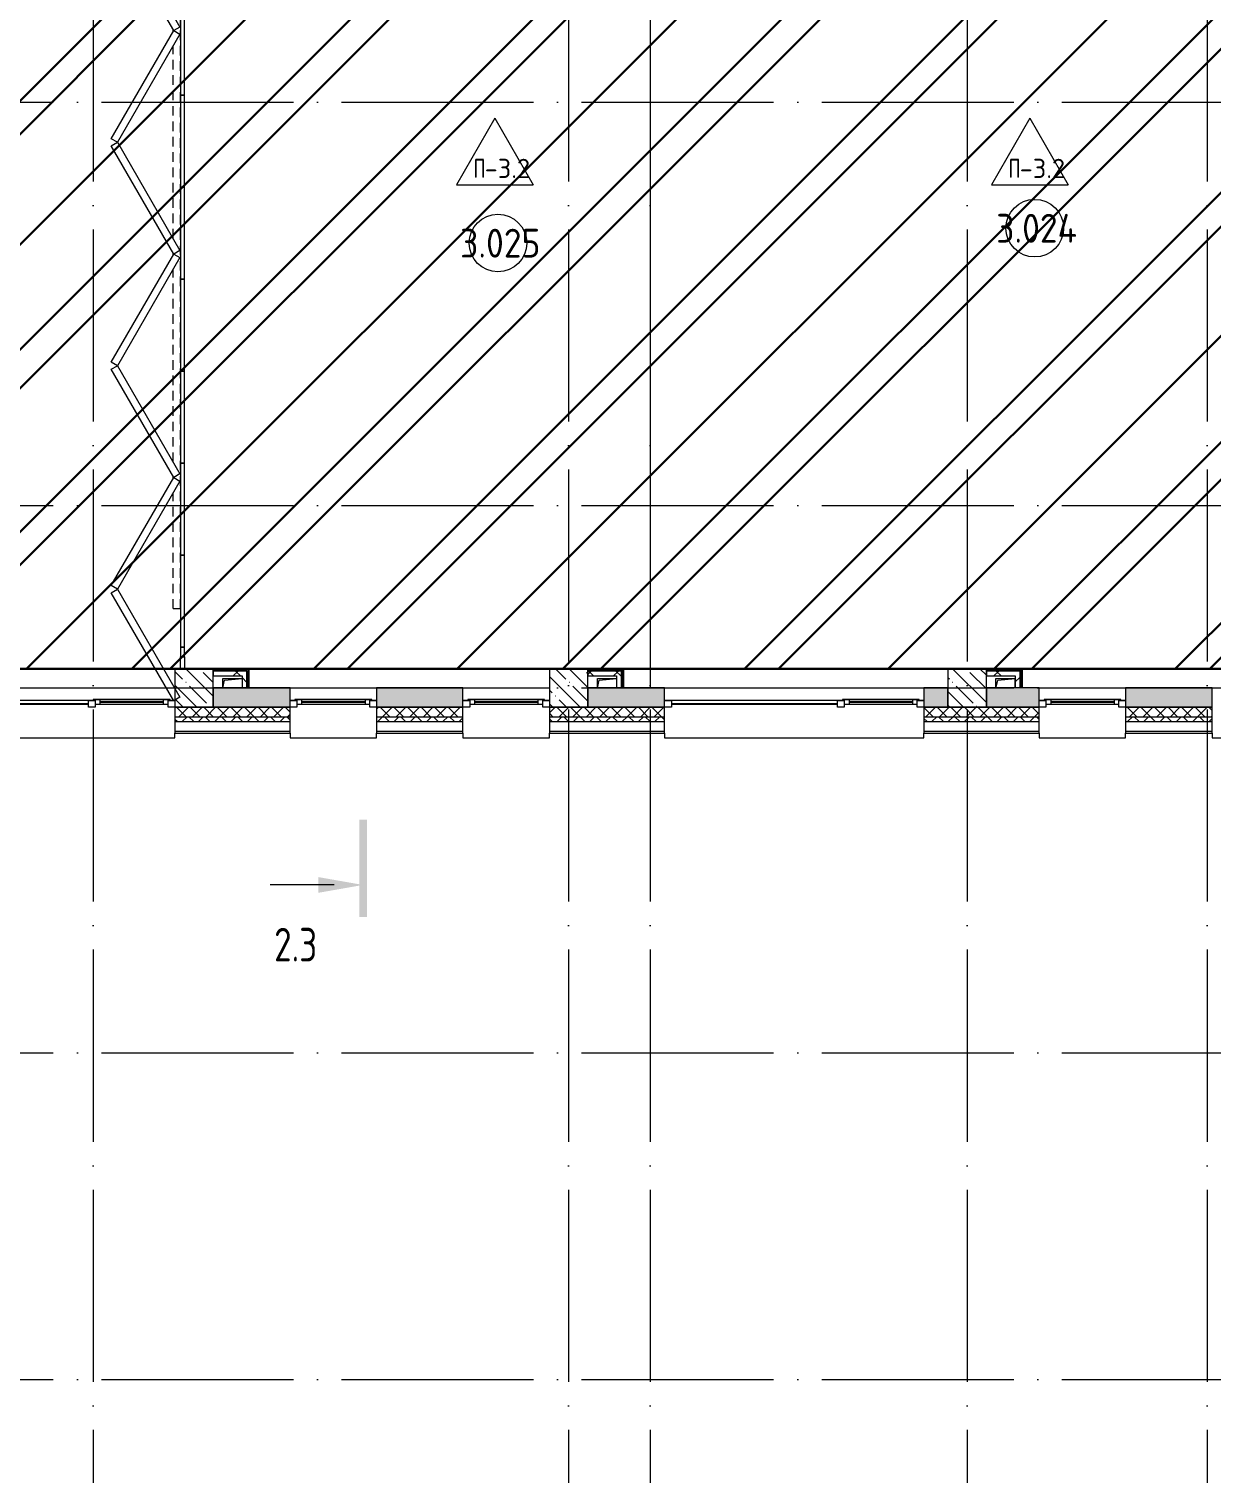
# Model space of a CAD drawing. Header units: millimetres. Extents: x -68946 to 690821, y -552984 to 293768.
# Drawn here: x 114983 to 127303, y -240317 to -225267 of the extents above; entities that cross this region are included whole.
import ezdxf

# ---------------------------------------------------------------- set-up
doc = ezdxf.new("R2010")
doc.units = ezdxf.units.MM
for name, pattern in [('200_ШТРИХ__ш1_п0_6_', [160, 100, -60]), ('ADSK_Линия сетки', [2500, 2000, -250, 0, -250]), ('ADSK_Скрыто', [600, 300, -300])]:
    doc.linetypes.add(name, pattern=pattern)
for name, color, linetype, lineweight in [('1.2) Стяжка 6 вып.', 30, 'Continuous', 30), ('1.3) Звуко-изол           6 вып.', 90, 'Continuous', 30), ('1.4) Стяжка 6 вып.', 30, 'Continuous', 30), ('A-AREA-____-IDEN', 250, 'Continuous', 9), ('A-DETL-GENF-OTLN', 250, 'Continuous', 5), ('A-DOOR-____-OTLN', 250, 'Continuous', 5), ('A-DOOR-FRAM-MCUT', 250, 'Continuous', 5), ('A-FLOR-____-IDEN', 250, 'Continuous', 9), ('A-FLOR-____-OTLN', 250, 'Continuous', 9), ('A-GENM-____-MCUT', 250, 'Continuous', 25), ('A-GENM-____-OTLN', 250, 'Continuous', 9), ('A-GLAZ-____-MCUT', 250, 'Continuous', 9), ('A-GLAZ-____-OTLN', 250, 'Continuous', 5), ('A-WALL-____-MCUT', 250, 'Continuous', 13), ('A-WALL-____-PATT', 250, 'Continuous', 13), ('A-WALL-FNSH-MCUT', 250, 'Continuous', 13), ('G-____-____-SYMB', 250, 'ADSK_Скрыто', 9), ('I-WALL-____-OTLN', 250, 'Continuous', 9), ('S-COLS-____-MCUT', 250, 'Continuous', 25), ('S-COLS-____-OTLN', 250, 'Continuous', 9), ('S-GRID-____-OTLN', 250, 'Continuous', 9)]:
    doc.layers.add(name, color=color, linetype=linetype, lineweight=lineweight)
doc.styles.add('GOST Common_2', font='', dxfattribs={"width": 0.8, "height": 350})
doc.styles.add('ISOCPEUR_1', font='isocpeur.ttf', dxfattribs={"width": 0.9, "height": 250})
doc.styles.add('ISOCPEUR_2', font='isocpeur.ttf', dxfattribs={"height": 160})
doc.styles.get('GOST Common_2').set_extended_font_data('GOST Common')
pattern_1 = [(135, (28052.9, -258555.93), (-142.5612, -142.5612), []), (135, (28195.47, -258555.93), (-142.5612, -142.5612), [252.016, -50.403, 3.353, -47.05])]
pattern_2 = [(45, (28052.9, -258555.93), (-141.42136, 141.42136), []), (135, (28052.9, -258555.93), (-141.42136, -141.42136), [])]

# ---------------------------------------------------------------- blocks, each defined once
blk = doc.blocks.new('101_Трансформируемая перегородка - 101_Трансформируемая перегородка без двери-38025951-АР1_Маркировочный план 3 этажа секция 2_3')
at = {"layer": 'A-GENM-____-MCUT', "lineweight": 5}
for p, q in [((100, 0), (0, 0)), ((100, -40), (100, 0)), ((100, 0), (100, -40)), ((1058, 0), (100, 0)), ((2017, 0), (1058, 0)), ((1058, 0), (1058, -40)), ((1058, -40), (1058, 0)), ((2975, 0), (2017, 0)), ((2017, 0), (2017, -40)), ((2017, -40), (2017, 0)), ((3933, 0), (2975, 0)), ((2975, 0), (2975, -40)), ((2975, -40), (2975, 0)), ((4892, 0), (3933, 0)), ((3933, 0), (3933, -40)), ((3933, -40), (3933, 0)), ((5850, 0), (4892, 0)), ((4892, 0), (4892, -40)), ((4892, -40), (4892, 0)), ((6808, 0), (5850, 0)), ((5850, 0), (5850, -40)), ((5850, -40), (5850, 0)), ((7767, 0), (6808, 0)), ((6808, 0), (6808, -40)), ((6808, -40), (6808, 0)), ((8725, 0), (7767, 0)), ((7767, 0), (7767, -40)), ((7767, -40), (7767, 0)), ((8725, -40), (8725, 0)), ((8825, 0), (8725, 0)), ((8725, 0), (8725, -40)), ((8825, -40), (8825, 0)), ((0, -40), (100, -40)), ((100, -40), (1058, -40)), ((1058, -40), (2017, -40)), ((2017, -40), (2975, -40)), ((2975, -40), (3933, -40)), ((3933, -40), (4892, -40)), ((4892, -40), (5850, -40)), ((5850, -40), (6808, -40)), ((6808, -40), (7767, -40)), ((7767, -40), (8725, -40)), ((8725, -40), (8825, -40))]:
    blk.add_line(p, q, dxfattribs=at)
blk = doc.blocks.new('Окно_СКБ_1Ст1 - 120_Окно_СКБ_1Ст_900_ОК3л-29018692-АР1_Маркировочный план 3 этажа секция 2_3')
at = {"layer": 'A-GLAZ-____-MCUT'}
for p, q in [((-450, -195), (-450, -125)), ((-450, -125), (-380, -125)), ((-380, -125), (-380, -195)), ((380, -195), (380, -125)), ((380, -125), (450, -125)), ((450, -125), (450, -195)), ((-380, -195), (-450, -195)), ((-380, -195), (-400, -195)), ((-400, -195), (-400, -205)), ((-400, -205), (400, -205)), ((400, -205), (-400, -205)), ((380, -155), (-380, -155)), ((-380, -155), (-380, -195)), ((-330, -205), (-330, -155)), ((330, -205), (330, -155)), ((380, -195), (380, -155)), ((450, -195), (380, -195)), ((400, -195), (380, -195)), ((400, -205), (400, -195))]:
    blk.add_line(p, q, dxfattribs=at)
at = {"layer": 'A-GLAZ-____-MCUT', "lineweight": 5}
for p, q in [((-330, -175), (330, -175)), ((330, -185), (-330, -185))]:
    blk.add_line(p, q, dxfattribs=at)
at = {"layer": 'A-GLAZ-____-OTLN'}
for p, q in [((-450, -195), (-400, -195)), ((400, -195), (450, -195))]:
    blk.add_line(p, q, dxfattribs=at)
blk = doc.blocks.new('Окно_СКБ_1Ст1 - 120_Окно_СКБ_1Ст_900_ОК6Л-29019242-АР1_Маркировочный план 3 этажа секция 2_3')
at = {"layer": 'A-GLAZ-____-MCUT'}
for p, q in [((-450, -195), (-450, -125)), ((-450, -125), (-380, -125)), ((-380, -125), (-380, -195)), ((380, -195), (380, -125)), ((380, -125), (450, -125)), ((450, -125), (450, -195)), ((-380, -195), (-450, -195)), ((-380, -195), (-400, -195)), ((-400, -195), (-400, -205)), ((-400, -205), (400, -205)), ((400, -205), (-400, -205)), ((380, -155), (-380, -155)), ((-380, -155), (-380, -195)), ((-330, -205), (-330, -155)), ((330, -205), (330, -155)), ((380, -195), (380, -155)), ((450, -195), (380, -195)), ((400, -195), (380, -195)), ((400, -205), (400, -195))]:
    blk.add_line(p, q, dxfattribs=at)
at = {"layer": 'A-GLAZ-____-MCUT', "lineweight": 5}
for p, q in [((-330, -175), (330, -175)), ((330, -185), (-330, -185))]:
    blk.add_line(p, q, dxfattribs=at)
at = {"layer": 'A-GLAZ-____-OTLN'}
for p, q in [((-450, -195), (-400, -195)), ((400, -195), (450, -195))]:
    blk.add_line(p, q, dxfattribs=at)
blk = doc.blocks.new('Окно_СКБ_2Ст1 - Окно_СКБ_2Ст_2700_ОК9Л-29019189-АР1_Маркировочный план 3 этажа секция 2_3')
at = {"layer": 'A-GLAZ-____-MCUT'}
for p, q in [((-1350, -195), (-1350, -125)), ((-1350, -125), (-1280, -125)), ((-1280, -125), (-1280, -195)), ((-520, -195), (-520, -125)), ((-520, -125), (-450, -125)), ((-450, -125), (-450, -195)), ((1280, -195), (1280, -125)), ((1280, -125), (1350, -125)), ((1350, -125), (1350, -195)), ((-1280, -195), (-1350, -195)), ((-1280, -195), (-1300, -195)), ((-1300, -195), (-1300, -205)), ((-1300, -205), (-500, -205)), ((-500, -205), (-1300, -205)), ((-520, -155), (-1280, -155)), ((-1280, -155), (-1280, -195)), ((-1230, -205), (-1230, -155)), ((-570, -205), (-570, -155)), ((-520, -195), (-520, -155)), ((-450, -195), (-520, -195)), ((-500, -195), (-520, -195)), ((-500, -205), (-500, -195)), ((1350, -195), (1280, -195))]:
    blk.add_line(p, q, dxfattribs=at)
at = {"layer": 'A-GLAZ-____-MCUT', "lineweight": 5}
for p, q in [((-1230, -175), (-570, -175)), ((-570, -185), (-1230, -185)), ((1280, -155), (-450, -155)), ((1280, -165), (-450, -165))]:
    blk.add_line(p, q, dxfattribs=at)
at = {"layer": 'A-GLAZ-____-OTLN'}
for p, q in [((-1350, -195), (-1300, -195)), ((-500, -195), (1350, -195))]:
    blk.add_line(p, q, dxfattribs=at)
blk = doc.blocks.new('Окно_СКБ_2Ст1 - Окно_СКБ_2Ст_2700_ОК9Л-V60-АР1_Маркировочный план 3 этажа секция 2_3')
at = {"layer": 'A-GLAZ-____-MCUT'}
for p, q in [((-1350, -195), (-1350, -125)), ((-1350, -125), (-1280, -125)), ((-1280, -125), (-1280, -195)), ((-520, -195), (-520, -125)), ((-520, -125), (-450, -125)), ((-450, -125), (-450, -195)), ((1280, -195), (1280, -125)), ((1280, -125), (1350, -125)), ((1350, -125), (1350, -195)), ((-1280, -195), (-1350, -195)), ((-1280, -195), (-1300, -195)), ((-1300, -195), (-1300, -205)), ((-1300, -205), (-500, -205)), ((-500, -205), (-1300, -205)), ((-520, -155), (-1280, -155)), ((-1280, -155), (-1280, -195)), ((-1230, -205), (-1230, -155)), ((-570, -205), (-570, -155)), ((-520, -195), (-520, -155)), ((-450, -195), (-520, -195)), ((-500, -195), (-520, -195)), ((-500, -205), (-500, -195)), ((1350, -195), (1280, -195))]:
    blk.add_line(p, q, dxfattribs=at)
at = {"layer": 'A-GLAZ-____-MCUT', "lineweight": 5}
for p, q in [((-1230, -175), (-570, -175)), ((-570, -185), (-1230, -185)), ((1280, -155), (-450, -155)), ((1280, -165), (-450, -165))]:
    blk.add_line(p, q, dxfattribs=at)
at = {"layer": 'A-GLAZ-____-OTLN'}
for p, q in [((-1350, -195), (-1345, -195)), ((-1336, -195), (-1300, -195)), ((-500, -195), (1350, -195))]:
    blk.add_line(p, q, dxfattribs=at)
blk = doc.blocks.new('WNW_Отлив1 - Отлив_металлический 2-28596055-АР1_Маркировочный план 3 этажа секция 2_3')
at = {"layer": 'A-GLAZ-____-OTLN'}
for p, q in [((450, 320), (-450, 320)), ((-450, 320), (-450, 270)), ((450, 270), (450, 320))]:
    blk.add_line(p, q, dxfattribs=at)
blk = doc.blocks.new('WNW_Отлив1 - Отлив_металлический 2-28596188-АР1_Маркировочный план 3 этажа секция 2_3')
at = {"layer": 'A-GLAZ-____-OTLN'}
for p, q in [((1350, 320), (-1350, 320)), ((-1350, 320), (-1350, 270)), ((1350, 270), (1350, 320))]:
    blk.add_line(p, q, dxfattribs=at)
blk = doc.blocks.new('_Wn_-As_OpeningMEP_floor__Rectangular - _Wn_-As_OpeningMEP_floor__Rectangular-34852155-АР1_Маркировочный план 3 этажа секция 2_3')
at = {"layer": 'A-DETL-GENF-OTLN', "lineweight": 5}
for p, q in [((-100, 0), (-82, 82)), ((-82, 82), (100, 100))]:
    blk.add_line(p, q, dxfattribs=at)
blk = doc.blocks.new('_Wn_-As_OpeningMEP_floor__Rectangular - _Wn_-As_OpeningMEP_floor__Rectangular-V150-АР1_Маркировочный план 3 этажа секция 2_3')
at = {"layer": 'A-DETL-GENF-OTLN', "lineweight": 5}
for p, q in [((-100, 0), (-82, 82)), ((-82, 82), (100, 100))]:
    blk.add_line(p, q, dxfattribs=at)
blk = doc.blocks.new('_Wn_-As_OpeningMEP_floor__Rectangular - _Wn_-As_OpeningMEP_floor__Rectangular-V148-АР1_Маркировочный план 3 этажа секция 2_3')
at = {"layer": 'A-DETL-GENF-OTLN', "lineweight": 5}
for p, q in [((-100, 0), (-82, 82)), ((-82, 82), (100, 100))]:
    blk.add_line(p, q, dxfattribs=at)
blk = doc.blocks.new('DOR__перегородка__Прямоугольная - Вн_ДПГ_8950х3880h-39336509-АР1_Маркировочный план 3 этажа секция 2_3')
at = {"layer": 'A-DOOR-____-OTLN', "linetype": '200_ШТРИХ__ш1_п0_6_'}
for p, q in [((775, 1474), (1124, 1474)), ((775, 1474), (775, 285)), ((850, 1474), (850, 242)), ((925, 1474), (925, 199)), ((1000, 1474), (1000, 155)), ((1075, 1474), (1075, 112)), ((775, 199), (775, 75)), ((850, 156), (850, 75)), ((-7200, 75), (-7200, 0)), ((-7200, 75), (-5994, 75)), ((-7200, 0), (1124, 0)), ((-5844, 75), (-5823, 75)), ((-5673, 75), (-3667, 75)), ((-3517, 75), (-3496, 75)), ((-3346, 75), (-1341, 75)), ((-1191, 75), (-1170, 75)), ((-1020, 75), (990, 75)), ((925, 112), (925, 75))]:
    blk.add_line(p, q, dxfattribs=at)
at = {"layer": 'A-DOOR-FRAM-MCUT'}
for p, q in [((-8160, 69), (-7034, 719)), ((-6996, 654), (-8122, 4)), ((-7034, 719), (-6996, 654)), ((-6996, 654), (-6959, 719)), ((-5871, 4), (-6996, 654)), ((-6959, 719), (-5833, 69)), ((-5833, 69), (-4707, 719)), ((-4670, 654), (-5796, 4)), ((-4707, 719), (-4670, 654)), ((-4670, 654), (-4632, 719)), ((-3544, 4), (-4670, 654)), ((-4632, 719), (-3507, 69)), ((-3507, 69), (-2381, 719)), ((-2343, 654), (-3469, 4)), ((-2381, 719), (-2343, 654)), ((-2343, 654), (-2306, 719)), ((-1218, 4), (-2343, 654)), ((-2306, 719), (-1180, 69)), ((-1180, 69), (-54, 719)), ((-17, 654), (-1143, 4)), ((-54, 719), (-17, 654)), ((-13, 654), (24, 719)), ((1112, 4), (-13, 654)), ((24, 719), (1150, 69)), ((-8122, 4), (-8160, 69)), ((-5833, 69), (-5871, 4)), ((-5796, 4), (-5833, 69)), ((-3507, 69), (-3544, 4)), ((-3469, 4), (-3507, 69)), ((-1180, 69), (-1218, 4)), ((-1143, 4), (-1180, 69)), ((1124, 24), (1112, 4)), ((1150, 69), (1143, 57))]:
    blk.add_line(p, q, dxfattribs=at)
blk = doc.blocks.new('AAR_СКБ_Марка_Помещения_мал - Номер-28977439-АР1_Маркировочный план 3 этажа секция 2_3')
at = {"layer": 'A-AREA-____-IDEN'}
blk.add_circle((-0.03, 0), 3, dxfattribs=at)
blk = doc.blocks.new('AAR_СКБ_Марка_Перекрытия - Марка пола-17325028-АР1_Маркировочный план 3 этажа секция 2_3')
at = {"layer": 'A-FLOR-____-IDEN'}
for p, q in [((0, 6.93), (-4, 0)), ((0, 6.93), (4, 0)), ((-4, 0), (4, 0))]:
    blk.add_line(p, q, dxfattribs=at)
blk = doc.blocks.new('Разрез - Номер вида сзади_3_5 мм-32550532-АР1_Маркировочный план 3 этажа секция 2_3')
at = {"layer": 'G-____-____-SYMB', "linetype": 'Continuous'}
for points in [[(9.8, 0.4), (9.8, -0.39), (-0.33, -0.39), (-0.33, 0.4)], [(2.18, -4.67), (3, 0), (3.82, -4.67)]]:
    blk.add_hatch(color=256, dxfattribs=at).paths.add_polyline_path(points)
at = {"layer": 'G-____-____-SYMB', "linetype": 'Continuous', "lineweight": 20}
blk.add_line((3, -3), (3, -9.66), dxfattribs=at)

msp = doc.modelspace()

# ---------------------------------------------------------------- hatches: boundary and pattern name
at = {"layer": '1.2) Стяжка 6 вып.', "lineweight": 30}
h = msp.add_hatch(dxfattribs=at)
h.set_pattern_fill('ANSI31', color=256, scale=333)
h.paths.add_polyline_path([(128837.9057, -231930.9286), (103406.2912, -231930.9286), (103406.2912, -223242.3877), (128837.9057, -223242.3877)])
at = {"layer": '1.3) Звуко-изол           6 вып.', "lineweight": 30}
h = msp.add_hatch(dxfattribs=at)
h.set_pattern_fill('ANSI31', color=256, scale=500)
h.paths.add_polyline_path([(128837.9057, -231930.9286), (103406.2912, -231930.9286), (103406.2912, -223242.3877), (128837.9057, -223242.3877)])
at = {"layer": '1.4) Стяжка 6 вып.', "lineweight": 30}
h = msp.add_hatch(dxfattribs=at)
h.set_pattern_fill('ANSI32', color=256, scale=333)
h.paths.add_polyline_path([(128837.9057, -231930.9286), (103406.2912, -231930.9286), (103406.2912, -223242.3877), (128837.9057, -223242.3877)])
at = {"layer": 'A-WALL-____-PATT', "lineweight": 15}
h = msp.add_hatch(dxfattribs=at)
h.set_pattern_fill('FP_52', color=256, style=0, pattern_type=2)
h.set_pattern_definition(pattern_2)
h.paths.add_polyline_path([(117201.0138, -232005.9286), (117252.4261, -232005.9286), (117252.4261, -231955.9286), (116902.9057, -231955.9286), (116902.9057, -232005.9286), (117084.2782, -232005.9286)])
h = msp.add_hatch(dxfattribs=at)
h.set_pattern_fill('FP_52', color=256, style=0, pattern_type=2)
h.set_pattern_definition(pattern_2)
h.paths.add_polyline_path([(117210.4733, -232130.9286), (117252.4261, -232130.9286), (117252.4261, -232005.9286), (117202.4261, -232005.9286), (117202.9057, -232130.9286)])
h = msp.add_hatch(dxfattribs=at)
h.set_pattern_fill('FP_52', color=256, style=0, pattern_type=2)
h.set_pattern_definition(pattern_2)
h.paths.add_polyline_path([(120802.9057, -232005.9286), (121152.4261, -232005.9286), (121152.4261, -231955.9286), (120802.9057, -231955.9286)])
h = msp.add_hatch(dxfattribs=at)
h.set_pattern_fill('FP_52', color=256, style=0, pattern_type=2)
h.set_pattern_definition(pattern_2)
h.paths.add_polyline_path([(121102.4574, -232130.9286), (121152.4261, -232130.9286), (121152.4261, -232005.9286), (121102.4261, -232005.9286), (121102.4261, -232130.9286)])
h = msp.add_hatch(dxfattribs=at)
h.set_pattern_fill('FP_52', color=256, style=0, pattern_type=2)
h.set_pattern_definition(pattern_2)
h.paths.add_polyline_path([(125253.0251, -232005.9286), (125303.0251, -232005.9286), (125303.0251, -231955.9286), (124952.9057, -231955.9286), (124952.9057, -232005.9286), (125193.8962, -232005.9286)])
h = msp.add_hatch(dxfattribs=at)
h.set_pattern_fill('FP_52', color=256, style=0, pattern_type=2)
h.set_pattern_definition(pattern_2)
h.paths.add_polyline_path([(125253.0251, -232130.9286), (125303.0251, -232130.9286), (125303.0251, -232005.9286), (125253.0251, -232005.9286), (125253.0251, -232130.9163)])
h = msp.add_hatch(dxfattribs=at)
h.set_pattern_fill('FP_124', color=256, style=0, pattern_type=2)
h.set_pattern_definition([(50, (28052.9, -258555.93), (364.3679, -31.8783), [38.1, -419.1]), (355, (28052.9, -258555.93), (-70.4859, 382.1133), [30.48, -335.28]), (100.451, (28083.27, -258558.6), (293.885, 350.2334), [32.38, -356.18]), (46.184, (28052.9, -258454.33), (542.1585, -84.0858), [57.15, -628.65]), (96.636, (28098.1, -258461.34), (474.805, 494.8554), [48.57, -534.27]), (351.184, (28052.9, -258454.33), (474.8102, 494.85), [45.72, -502.92]), (21, (28103.7, -258479.73), (303.2285, -204.5305), [38.1, -419.1]), (326, (28103.7, -258479.73), (123.6039, 368.376), [30.48, -335.28]), (71.451, (28128.97, -258496.77), (426.8341, 163.8427), [32.38, -356.18]), (37.5, (28052.9, -258555.93), (6.17665, 169.11015), [16.764, -314.452, 16.764, -323.596, -336.55]), (37.5, (28052.9, -258555.93), (6.17665, 169.11015), [-671.576, 16.764, -319.786]), (7.5, (28052.9, -258555.93), (133.63888, 200.3615), [16.764, -177.292, 16.764, -306.832, -128.27]), (7.5, (28052.9, -258555.93), (133.63888, 200.3615), [-517.652, 16.764, -111.506]), (327.5, (27939.62, -258555.93), (271.18182, -11.45836), [16.764, -110.236, 16.764, -379.476, -525.78]), (327.5, (27939.62, -258555.93), (271.18182, -11.45836), [-523.24, 16.764, -509.016]), (317.5, (27888.82, -258555.93), (296.2585, 50.85285), [16.764, -148.336, 16.764, -246.38, -373.38]), (317.5, (27888.82, -258555.93), (296.2585, 50.85285), [-428.244, 16.764, -356.616])])
h.paths.add_polyline_path([(129212.3031, -232330.9286), (129212.9057, -232330.8689), (129212.9057, -232130.9286), (128202.9057, -232130.9286), (128202.9057, -232330.9286), (128235.0029, -232330.9286)])
h.paths.add_polyline_path([(121602.9057, -232330.9286), (121602.9057, -232130.9286), (120802.9057, -232130.9286), (120802.9057, -232330.9286), (121476.9879, -232330.9286)])
h.paths.add_polyline_path([(126883.3999, -232330.9286), (127302.9057, -232330.8689), (127302.9057, -232130.9286), (126402.9057, -232130.9286), (126402.9057, -232330.9286)])
h.paths.add_polyline_path([(125502.9057, -232330.9286), (125502.9057, -232130.9286), (124952.9057, -232130.9286), (124953.2339, -232330.9286)])
h.paths.add_polyline_path([(124552.7566, -232330.9286), (124552.9057, -232330.8689), (124552.9057, -232130.9286), (124302.9057, -232130.9286), (124302.9057, -232330.9286)])
h.paths.add_polyline_path([(99902.9057, -232330.9286), (101352.9057, -232330.8689), (101352.9057, -232130.9286), (99902.9057, -232130.9286), (99902.9057, -232330.8689)])
h.paths.add_polyline_path([(98202.9057, -232330.9286), (98202.9057, -232130.9286), (97752.9057, -232130.9286), (97753.1742, -232330.9286), (97823.9355, -232330.9286)])
h.paths.add_polyline_path([(117422.179, -232330.9286), (117702.9057, -232330.8689), (117702.9057, -232130.9286), (116902.9057, -232130.9286), (116902.9057, -232330.9286)])
h.paths.add_polyline_path([(118602.9057, -232330.9286), (119502.9057, -232330.8689), (119502.9057, -232130.9286), (118602.9057, -232130.9286), (118602.9057, -232330.8689)])
h.paths.add_polyline_path([(113367.37, -232330.9286), (113802.9057, -232330.8689), (113802.9057, -232130.9286), (112302.9057, -232130.9286), (112302.9057, -232330.9286)])
h.paths.add_polyline_path([(111402.9057, -232330.9286), (111402.9057, -232130.9286), (111202.9057, -232130.9286), (111203.0251, -232330.9286)])
h.paths.add_polyline_path([(110802.7267, -232330.9286), (110802.9057, -232330.8689), (110802.9057, -232130.9286), (110502.9057, -232130.9286), (110502.9057, -232330.9286), (110664.164, -232330.9286)])
h.paths.add_polyline_path([(109602.9057, -232330.9286), (109602.9057, -232130.9286), (108352.9057, -232130.9286), (108352.9057, -232330.9286), (109312.561, -232330.9286)])
h.paths.add_polyline_path([(103902.9057, -232330.9286), (103902.9057, -232130.9286), (103052.9057, -232130.9286), (103052.9057, -232330.9286)])
h.paths.add_polyline_path([(102652.667, -232330.9286), (102652.9057, -232330.8689), (102652.9057, -232130.9286), (102252.9057, -232130.9286), (102252.9057, -232330.9286), (102554.546, -232330.9286)])
h = msp.add_hatch(dxfattribs=at)
h.set_pattern_fill('FP_49', color=256, style=0, pattern_type=2)
h.set_pattern_definition([(45, (28052.91, -258555.93), (-70.71068, 70.71068), []), (135, (28052.91, -258555.93), (-70.71068, -70.71068), [])])
h.paths.add_polyline_path([(131062.9276, -232430.8689), (132652.9063, -232430.8689), (132752.8838, -232330.8689), (128202.9057, -232330.9286), (128202.9057, -232430.8689), (130938.2089, -232430.8689)])
h.paths.add_polyline_path([(125502.9057, -232430.8689), (125502.9057, -232330.9286), (124302.9057, -232330.9286), (124302.9057, -232430.8689)])
h.paths.add_polyline_path([(126883.3999, -232430.8689), (127302.9057, -232430.8689), (127302.3687, -232330.9286), (126402.9057, -232330.9286), (126402.9057, -232430.8689)])
h.paths.add_polyline_path([(118602.9057, -232430.8689), (119502.9057, -232430.8689), (119502.3687, -232330.9286), (118602.9057, -232330.9286)])
h.paths.add_polyline_path([(121602.9057, -232430.8689), (121602.9057, -232330.9286), (120402.9057, -232330.9286), (120402.9057, -232430.8689), (121476.9879, -232430.8689)])
h.paths.add_polyline_path([(117422.179, -232430.8689), (117702.9057, -232430.8689), (117702.9057, -232330.9286), (116502.9057, -232330.9286), (116502.9057, -232430.8689), (116902.9057, -232430.8689)])
h.paths.add_polyline_path([(113367.37, -232430.8689), (113802.9057, -232430.8689), (113802.0107, -232330.9286), (112302.9057, -232330.9286), (112302.9057, -232430.8689)])
h.paths.add_polyline_path([(110664.164, -232430.8689), (111402.9057, -232430.8689), (111402.9057, -232330.9286), (110502.9057, -232330.9286), (110502.9057, -232430.8689)])
h.paths.add_polyline_path([(109602.9057, -232430.8689), (109602.9057, -232330.9286), (107952.9057, -232330.9286), (107952.9057, -232430.8689), (109312.561, -232430.8689)])
h.paths.add_polyline_path([(102554.546, -232430.8689), (103902.9057, -232430.8689), (103902.9057, -232330.9286), (102252.9057, -232330.9286), (102252.9057, -232430.8689)])
h.paths.add_polyline_path([(101202.943, -232430.8689), (101352.9057, -232430.8689), (101352.0405, -232330.9286), (99902.9057, -232330.9286), (99902.9057, -232430.8689)])
h.paths.add_polyline_path([(97302.9356, -232430.8689), (98202.9057, -232430.8689), (98202.9057, -232330.9286), (97252.9057, -232330.9286), (97252.9057, -232430.8689)])
h = msp.add_hatch(dxfattribs=at)
h.set_pattern_fill('FP_48', color=256, style=0, pattern_type=2)
h.set_pattern_definition([(135, (28052.9, -258555.93), (-84.85281, -84.85281), []), (225, (28052.9, -258555.93), (84.85281, -84.85281), [])])
h.paths.add_polyline_path([(132602.9063, -232480.8689), (132652.9063, -232430.8689), (128202.9057, -232430.8689), (128202.9057, -232480.8689), (132502.9063, -232480.8689)])
h.paths.add_polyline_path([(127302.9057, -232480.8689), (127302.9057, -232430.8689), (126402.9057, -232430.8689), (126402.9057, -232480.8689), (126883.3999, -232480.8689)])
h.paths.add_polyline_path([(124952.9057, -232480.8689), (125502.9057, -232480.8689), (125502.9057, -232430.8689), (124302.9057, -232430.8689), (124302.9057, -232480.8689)])
h.paths.add_polyline_path([(120402.9057, -232480.8689), (121602.9057, -232480.8689), (121602.9057, -232430.8689), (120402.9057, -232430.8689)])
h.paths.add_polyline_path([(119502.9057, -232480.8689), (119502.9057, -232430.8689), (118602.9057, -232430.8689), (118602.9057, -232480.8689), (118773.7819, -232480.8689)])
h.paths.add_polyline_path([(117702.9057, -232480.8689), (117702.9057, -232430.8689), (116502.9057, -232430.8689), (116502.9057, -232480.8689), (117422.179, -232480.8689)])
h.paths.add_polyline_path([(112302.9057, -232480.8689), (113802.9057, -232480.8689), (113802.9057, -232430.8689), (112302.9057, -232430.8689), (112302.9057, -232456.0511)])
h.paths.add_polyline_path([(111402.9057, -232480.8689), (111402.9057, -232430.8689), (110502.9057, -232430.8689), (110502.9057, -232480.8689), (110664.164, -232480.8689)])
h.paths.add_polyline_path([(107952.9057, -232480.8689), (109602.9057, -232480.8689), (109602.9057, -232430.8689), (107952.9057, -232430.8689)])
h.paths.add_polyline_path([(102554.546, -232480.8689), (103902.9057, -232480.8689), (103902.9057, -232430.8689), (102252.9057, -232430.8689), (102252.9057, -232480.8689)])
h.paths.add_polyline_path([(101352.9057, -232480.8689), (101352.9057, -232430.8689), (99902.9057, -232430.8689), (99902.9057, -232480.8689), (101202.943, -232480.8689)])
h.paths.add_polyline_path([(97202.9057, -232480.8689), (98202.9057, -232480.8689), (98202.9057, -232430.8689), (97202.9057, -232430.8689)])
at = {"layer": 'S-COLS-____-OTLN', "lineweight": 5}
h = msp.add_hatch(dxfattribs=at)
h.set_pattern_fill('FP_19', color=256, style=0, pattern_type=2)
h.set_pattern_definition(pattern_1)
h.paths.add_polyline_path([(116502.9057, -232330.9286), (116902.9057, -232330.8689), (116902.9057, -231930.9286), (116502.9057, -231930.9286), (116502.9057, -232134.3809), (116556.3803, -232226.9756), (116502.9057, -232257.8578), (116502.9057, -232330.8689)])
h = msp.add_hatch(dxfattribs=at)
h.set_pattern_fill('FP_19', color=256, style=0, pattern_type=2)
h.set_pattern_definition(pattern_1)
h.paths.add_polyline_path([(120402.9057, -232330.9286), (120802.9057, -232330.8689), (120802.9057, -231930.9286), (120402.9057, -231930.9286), (120402.9057, -232330.8689)])
h = msp.add_hatch(dxfattribs=at)
h.set_pattern_fill('FP_19', color=256, style=0, pattern_type=2)
h.set_pattern_definition(pattern_1)
h.paths.add_polyline_path([(124552.9057, -232330.9286), (124952.9057, -232330.8689), (124952.9057, -231930.9286), (124552.9057, -231930.9286), (124552.9057, -232330.8689)])

# ---------------------------------------------------------------- linework, layer by layer
at = {"layer": '1.2) Стяжка 6 вып.', "lineweight": 30}
msp.add_lwpolyline([(128837.9057, -231930.9286), (103406.2912, -231930.9286), (103406.2912, -223242.3877), (128837.9057, -223242.3877)], close=True, dxfattribs=at)
at = {"layer": 'A-FLOR-____-OTLN', "lineweight": 5}
for p, q in [((121452.9061, -222980.9286), (121452.9061, -232130.9286)), ((116562.9057, -231930.9286), (116562.9057, -231805.9286)), ((116602.9057, -231805.9286), (116602.9057, -231930.9286)), ((117002.9057, -232130.9286), (117002.9057, -232030.9286)), ((117002.9057, -232030.9286), (117202.4261, -232030.9286)), ((120902.4574, -232130.9286), (120902.4574, -232030.9286)), ((120902.4574, -232030.9286), (121102.4261, -232030.9286)), ((125052.5767, -232130.9286), (125052.5767, -232030.9286)), ((125052.5767, -232030.9286), (125252.5767, -232030.9286)), ((125252.5767, -232030.9286), (125252.5767, -232130.9286))]:
    msp.add_line(p, q, dxfattribs=at)
at = {"layer": 'A-WALL-____-MCUT', "lineweight": 15}
for p, q in [((117264.9261, -231943.4286), (116902.9057, -231943.4286)), ((117264.9261, -232130.9286), (117264.9261, -231943.4286)), ((121164.9261, -231943.4286), (120802.9057, -231943.4286)), ((121164.9261, -232130.9286), (121164.9261, -231943.4286)), ((125315.5251, -231943.4286), (124952.9057, -231943.4286)), ((125315.5251, -232130.9286), (125315.5251, -231943.4286)), ((116902.9057, -232130.9286), (116902.9057, -232330.9286)), ((120802.9057, -232130.9286), (120802.9057, -232330.9286)), ((124552.9057, -232330.9286), (124552.9057, -232130.9286)), ((124952.9057, -232130.9286), (124952.9057, -232330.9286)), ((116502.9057, -232580.8689), (117702.9057, -232580.8689)), ((118602.9057, -232580.8689), (119502.9057, -232580.8689)), ((120402.9057, -232580.8689), (121602.9057, -232580.8689)), ((124302.9057, -232580.8689), (125502.9057, -232580.8689)), ((126402.9057, -232580.8689), (127302.9057, -232580.8689))]:
    msp.add_line(p, q, dxfattribs=at)
at = {"layer": 'A-WALL-____-MCUT', "color": 7, "lineweight": 15}
for p, q in [((116902.9057, -231955.9286), (116902.9057, -232005.9286)), ((117252.4261, -231955.9286), (116902.9057, -231955.9286)), ((116902.9057, -232005.9286), (117202.4261, -232005.9286)), ((117202.4261, -232005.9286), (117202.4261, -232130.9286)), ((117252.4261, -232130.9286), (117252.4261, -231955.9286)), ((120802.9057, -231955.9286), (120802.9057, -232005.9286)), ((121152.4261, -231955.9286), (120802.9057, -231955.9286)), ((120802.9057, -232005.9286), (121102.4261, -232005.9286)), ((121102.4261, -232005.9286), (121102.4261, -232130.9286)), ((121152.4261, -232130.9286), (121152.4261, -231955.9286)), ((124952.9057, -231955.9286), (124952.9057, -232005.9286)), ((125303.0251, -231955.9286), (124952.9057, -231955.9286)), ((124952.9057, -232005.9286), (125253.0251, -232005.9286)), ((125253.0251, -232005.9286), (125253.0251, -232130.9286)), ((125303.0251, -232130.9286), (125303.0251, -231955.9286)), ((117702.9057, -232130.9286), (116902.9057, -232130.9286)), ((117702.9057, -232330.9286), (117702.9057, -232130.9286)), ((119502.9057, -232130.9286), (118602.9057, -232130.9286)), ((118602.9057, -232130.9286), (118602.9057, -232330.9286)), ((119502.9057, -232330.9286), (119502.9057, -232130.9286)), ((121602.9057, -232130.9286), (120802.9057, -232130.9286)), ((121602.9057, -232330.9286), (121602.9057, -232130.9286)), ((124552.9057, -232130.9286), (124302.9057, -232130.9286)), ((124302.9057, -232130.9286), (124302.9057, -232330.9286)), ((125502.9057, -232130.9286), (124952.9057, -232130.9286)), ((125502.9057, -232330.9286), (125502.9057, -232130.9286)), ((127302.9057, -232130.9286), (126402.9057, -232130.9286)), ((126402.9057, -232130.9286), (126402.9057, -232330.9286)), ((127302.9057, -232330.9286), (127302.9057, -232130.9286)), ((117702.9057, -232330.8689), (116902.9057, -232330.8689)), ((116902.9057, -232330.9286), (117702.9057, -232330.9286)), ((119502.9057, -232330.8689), (118602.9057, -232330.8689)), ((118602.9057, -232330.9286), (119502.9057, -232330.9286)), ((121602.9057, -232330.8689), (120802.9057, -232330.8689)), ((120802.9057, -232330.9286), (121602.9057, -232330.9286)), ((124552.9057, -232330.8689), (124302.9057, -232330.8689)), ((124302.9057, -232330.9286), (124552.9057, -232330.9286)), ((125502.9057, -232330.8689), (124952.9057, -232330.8689)), ((124952.9057, -232330.9286), (125502.9057, -232330.9286)), ((127302.9057, -232330.8689), (126402.9057, -232330.8689)), ((126402.9057, -232330.9286), (127302.9057, -232330.9286)), ((116502.9057, -232430.8689), (116502.9057, -232480.8689)), ((116502.9057, -232430.8689), (117702.9057, -232430.8689)), ((116502.9057, -232480.8689), (117702.9057, -232480.8689)), ((117702.9057, -232480.8689), (117702.9057, -232430.8689)), ((118602.9057, -232430.8689), (118602.9057, -232480.8689)), ((118602.9057, -232430.8689), (119502.9057, -232430.8689)), ((118602.9057, -232480.8689), (119502.9057, -232480.8689)), ((119502.9057, -232480.8689), (119502.9057, -232430.8689)), ((120402.9057, -232430.8689), (120402.9057, -232480.8689)), ((120402.9057, -232430.8689), (121602.9057, -232430.8689)), ((120402.9057, -232480.8689), (121602.9057, -232480.8689)), ((121602.9057, -232480.8689), (121602.9057, -232430.8689)), ((124302.9057, -232430.8689), (124302.9057, -232480.8689)), ((124302.9057, -232430.8689), (125502.9057, -232430.8689)), ((124302.9057, -232480.8689), (125502.9057, -232480.8689)), ((125502.9057, -232480.8689), (125502.9057, -232430.8689)), ((126402.9057, -232430.8689), (126402.9057, -232480.8689)), ((126402.9057, -232430.8689), (127302.9057, -232430.8689)), ((126402.9057, -232480.8689), (127302.9057, -232480.8689)), ((127302.9057, -232480.8689), (127302.9057, -232430.8689))]:
    msp.add_line(p, q, dxfattribs=at)
at = {"layer": 'A-WALL-____-MCUT', "color": 10, "lineweight": 15}
for p, q in [((116902.9057, -232330.8689), (116502.9057, -232330.8689)), ((116502.9057, -232330.8689), (116502.9057, -232430.8689)), ((117702.9057, -232430.8689), (117702.9057, -232330.9286)), ((118602.9057, -232330.9286), (118602.9057, -232430.8689)), ((119502.9057, -232430.8689), (119502.9057, -232330.9286)), ((120802.9057, -232330.8689), (120402.9057, -232330.8689)), ((120402.9057, -232330.8689), (120402.9057, -232430.8689)), ((121602.9057, -232430.8689), (121602.9057, -232330.9286)), ((124302.9057, -232330.9286), (124302.9057, -232430.8689)), ((124952.9057, -232330.8689), (124552.9057, -232330.8689)), ((125502.9057, -232430.8689), (125502.9057, -232330.9286)), ((126402.9057, -232330.9286), (126402.9057, -232430.8689)), ((127302.9057, -232430.8689), (127302.9057, -232330.9286)), ((116502.9057, -232480.8689), (116502.9057, -232580.8689)), ((117702.9057, -232580.8689), (117702.9057, -232480.8689)), ((118602.9057, -232480.8689), (118602.9057, -232580.8689)), ((119502.9057, -232580.8689), (119502.9057, -232480.8689)), ((120402.9057, -232480.8689), (120402.9057, -232580.8689)), ((121602.9057, -232580.8689), (121602.9057, -232480.8689)), ((124302.9057, -232480.8689), (124302.9057, -232580.8689)), ((125502.9057, -232580.8689), (125502.9057, -232480.8689)), ((126402.9057, -232480.8689), (126402.9057, -232580.8689)), ((127302.9057, -232580.8689), (127302.9057, -232480.8689))]:
    msp.add_line(p, q, dxfattribs=at)
at = {"layer": 'A-WALL-FNSH-MCUT', "lineweight": 15}
for p, q in [((117277.4261, -231930.9286), (116902.9057, -231930.9286)), ((116902.9057, -231930.9286), (116902.9057, -231955.9286)), ((117277.4261, -232130.9286), (117277.4261, -231930.9286)), ((121177.4261, -231930.9286), (120802.9057, -231930.9286)), ((120802.9057, -231930.9286), (120802.9057, -231955.9286)), ((121177.4261, -232130.9286), (121177.4261, -231930.9286)), ((125328.0251, -231930.9286), (124952.9057, -231930.9286)), ((124952.9057, -231930.9286), (124952.9057, -231955.9286)), ((125328.0251, -232130.9286), (125328.0251, -231930.9286)), ((116502.9057, -232580.8689), (116502.9057, -232600.8689)), ((116502.9057, -232600.8689), (117702.9057, -232600.8689)), ((117702.9057, -232600.8689), (117702.9057, -232580.8689)), ((118602.9057, -232580.8689), (118602.9057, -232600.8689)), ((118602.9057, -232600.8689), (119502.9057, -232600.8689)), ((119502.9057, -232600.8689), (119502.9057, -232580.8689)), ((120402.9057, -232580.8689), (120402.9057, -232600.8689)), ((120402.9057, -232600.8689), (121602.9057, -232600.8689)), ((121602.9057, -232600.8689), (121602.9057, -232580.8689)), ((124302.9057, -232580.8689), (124302.9057, -232600.8689)), ((124302.9057, -232600.8689), (125502.9057, -232600.8689)), ((125502.9057, -232600.8689), (125502.9057, -232580.8689)), ((126402.9057, -232580.8689), (126402.9057, -232600.8689)), ((126402.9057, -232600.8689), (127302.9057, -232600.8689)), ((127302.9057, -232600.8689), (127302.9057, -232580.8689))]:
    msp.add_line(p, q, dxfattribs=at)
at = {"layer": 'I-WALL-____-OTLN', "lineweight": 15}
for p, q in [((125252.458, -232130.9286), (125252.458, -232030.9286)), ((113802.9057, -232130.9286), (116414.3033, -232130.9286)), ((116500.912, -232130.9286), (116502.9057, -232130.9286)), ((117702.9057, -232130.9286), (118602.9057, -232130.9286)), ((119502.9057, -232130.9286), (120402.9057, -232130.9286)), ((121602.9057, -232130.9286), (124302.9057, -232130.9286)), ((125502.9057, -232130.9286), (126402.9057, -232130.9286)), ((127302.9057, -232130.9286), (128202.9057, -232130.9286))]:
    msp.add_line(p, q, dxfattribs=at)
at = {"layer": 'S-COLS-____-MCUT', "lineweight": 5}
for p, q in [((116902.9057, -231930.9286), (116502.9057, -231930.9286)), ((116502.9057, -231930.9286), (116502.9057, -232330.9286)), ((116902.9057, -232130.9286), (116902.9057, -231930.9286)), ((120802.9057, -231930.9286), (120402.9057, -231930.9286)), ((120402.9057, -231930.9286), (120402.9057, -232330.9286)), ((120802.9057, -232130.9286), (120802.9057, -231930.9286)), ((124952.9057, -231930.9286), (124552.9057, -231930.9286)), ((124552.9057, -231930.9286), (124552.9057, -232130.9286)), ((124952.9057, -232130.9286), (124952.9057, -231930.9286)), ((116502.9057, -232330.9286), (116902.9057, -232330.9286)), ((120402.9057, -232330.9286), (120802.9057, -232330.9286)), ((124552.9057, -232330.9286), (124952.9057, -232330.9286))]:
    msp.add_line(p, q, dxfattribs=at)
at = {"layer": 'S-COLS-____-OTLN', "lineweight": 5}
for p, q in [((116902.9057, -232330.9286), (116902.9057, -232130.9286)), ((120802.9057, -232330.9286), (120802.9057, -232130.9286)), ((124552.9057, -232130.9286), (124552.9057, -232330.9286)), ((124952.9057, -232330.9286), (124952.9057, -232130.9286))]:
    msp.add_line(p, q, dxfattribs=at)
at = {"layer": 'S-GRID-____-OTLN', "linetype": 'ADSK_Линия сетки'}
for p, q in [((115652.9057, -197353.9241), (115652.9057, -262294.7685)), ((120602.9057, -197353.9241), (120602.9057, -262294.7685)), ((121452.9057, -197353.9241), (121452.9057, -262294.7685)), ((124752.9057, -197353.9241), (124752.9057, -262294.7685)), ((127252.9057, -197353.9241), (127252.9057, -262294.7685)), ((93236.8325, -226030.9286), (181748.3453, -226030.9286)), ((93236.8325, -230230.9286), (181748.3453, -230230.9286)), ((93236.8325, -232130.9286), (181888.5828, -232130.9286)), ((93236.8325, -235930.9286), (181748.3453, -235930.9286)), ((93236.8325, -239330.9286), (181888.5828, -239330.9286))]:
    msp.add_line(p, q, dxfattribs=at)

# ---------------------------------------------------------------- block references
at = {"layer": 'A-AREA-____-IDEN', "xscale": 99.99999999999993, "yscale": 99.99999999999993, "zscale": 99.99999999999993}
for p in [(125459.7345, -227342.1496), (119870.1684, -227497.3916)]:
    msp.add_blockref('AAR_СКБ_Марка_Помещения_мал - Номер-28977439-АР1_Маркировочный план 3 этажа секция 2_3', p, dxfattribs=at)
at = {"layer": 'A-DOOR-____-OTLN', "rotation": 90.00000000000024}
msp.add_blockref('DOR__перегородка__Прямоугольная - Вн_ДПГ_8950х3880h-39336509-АР1_Маркировочный план 3 этажа секция 2_3', (116560.3992, -224104.7795), dxfattribs=at)
at = {"layer": 'A-FLOR-____-IDEN', "xscale": 99.99999999999993, "yscale": 99.99999999999993, "zscale": 99.99999999999993}
for p in [(119834.3031, -226891.424), (125405.0085, -226891.424)]:
    msp.add_blockref('AAR_СКБ_Марка_Перекрытия - Марка пола-17325028-АР1_Маркировочный план 3 этажа секция 2_3', p, dxfattribs=at)
at = {"layer": 'A-GENM-____-OTLN', "lineweight": 5, "rotation": 269.9999999999999}
msp.add_blockref('101_Трансформируемая перегородка - 101_Трансформируемая перегородка без двери-38025951-АР1_Маркировочный план 3 этажа секция 2_3', (116602.9057, -222980.9286), dxfattribs=at)
at = {"layer": 'A-GLAZ-____-OTLN'}
for name, p in [('_Wn_-As_OpeningMEP_floor__Rectangular - _Wn_-As_OpeningMEP_floor__Rectangular-34852155-АР1_Маркировочный план 3 этажа секция 2_3', (117102.9057, -232130.9286)), ('_Wn_-As_OpeningMEP_floor__Rectangular - _Wn_-As_OpeningMEP_floor__Rectangular-V150-АР1_Маркировочный план 3 этажа секция 2_3', (121002.4574, -232130.9286)), ('_Wn_-As_OpeningMEP_floor__Rectangular - _Wn_-As_OpeningMEP_floor__Rectangular-V148-АР1_Маркировочный план 3 этажа секция 2_3', (125152.5767, -232130.9286))]:
    msp.add_blockref(name, p, dxfattribs=at)
at = {"layer": 'A-GLAZ-____-OTLN', "rotation": 180}
for name, p in [('Окно_СКБ_2Ст1 - Окно_СКБ_2Ст_2700_ОК9Л-V60-АР1_Маркировочный план 3 этажа секция 2_3', (115152.9057, -232455.8689)), ('Окно_СКБ_1Ст1 - 120_Окно_СКБ_1Ст_900_ОК3л-29018692-АР1_Маркировочный план 3 этажа секция 2_3', (118152.9057, -232455.8689)), ('Окно_СКБ_1Ст1 - 120_Окно_СКБ_1Ст_900_ОК6Л-29019242-АР1_Маркировочный план 3 этажа секция 2_3', (119952.9057, -232455.8689)), ('Окно_СКБ_2Ст1 - Окно_СКБ_2Ст_2700_ОК9Л-29019189-АР1_Маркировочный план 3 этажа секция 2_3', (122952.9057, -232455.8689)), ('Окно_СКБ_1Ст1 - 120_Окно_СКБ_1Ст_900_ОК3л-29018692-АР1_Маркировочный план 3 этажа секция 2_3', (125952.9057, -232455.8689)), ('WNW_Отлив1 - Отлив_металлический 2-28596188-АР1_Маркировочный план 3 этажа секция 2_3', (115152.9057, -232330.8689)), ('WNW_Отлив1 - Отлив_металлический 2-28596055-АР1_Маркировочный план 3 этажа секция 2_3', (118152.9057, -232330.8689)), ('WNW_Отлив1 - Отлив_металлический 2-28596055-АР1_Маркировочный план 3 этажа секция 2_3', (119952.9057, -232330.8689)), ('WNW_Отлив1 - Отлив_металлический 2-28596188-АР1_Маркировочный план 3 этажа секция 2_3', (122952.9057, -232330.8689)), ('WNW_Отлив1 - Отлив_металлический 2-28596055-АР1_Маркировочный план 3 этажа секция 2_3', (125952.9057, -232330.8689)), ('WNW_Отлив1 - Отлив_металлический 2-28596055-АР1_Маркировочный план 3 этажа секция 2_3', (127752.9057, -232330.8689))]:
    msp.add_blockref(name, p, dxfattribs=at)
at = {"layer": 'G-____-____-SYMB', "linetype": 'Continuous', "lineweight": 40, "extrusion": (0, 0, -1), "xscale": 99.99999999999993, "yscale": 99.99999999999993, "zscale": 99.99999999999993, "rotation": 90.00000000000001}
msp.add_blockref('Разрез - Номер вида сзади_3_5 мм-32550532-АР1_Маркировочный план 3 этажа секция 2_3', (-118462.6824, -234482.0252), dxfattribs=at)

# ---------------------------------------------------------------- texts
at = {"layer": 'A-AREA-____-IDEN', "char_height": 300, "attachment_point": 1, "style": 'ISOCPEUR_1'}
for s, insert, width in [('3.024', (125054.9953, -227193.4898), 673.4175), ('3.025', (119473.4293, -227348.7318), 654.177)]:
    msp.add_mtext(s, dxfattribs=dict(at, insert=insert, width=width))
at = {"layer": 'A-FLOR-____-IDEN', "char_height": 200, "attachment_point": 1, "style": 'ISOCPEUR_2'}
for s, insert, width in [('\\fISOCPEUR|b0|i0|c204|p34|;\\W.7;П', (119612.9681, -226620.0382), 140.295312), ('-3.2', (119728.7234, -226620.0382), 420.885937), ('\\fISOCPEUR|b0|i0|c204|p34|;\\W.7;П', (125183.6735, -226620.0382), 140.295312), ('-3.2', (125299.4287, -226620.0382), 420.885937)]:
    msp.add_mtext(s, dxfattribs=dict(at, insert=insert, width=width))
at = {"layer": 'G-____-____-SYMB', "linetype": 'Continuous', "insert": (117536.482, -234628.7554), "char_height": 350, "width": 583.6285, "attachment_point": 1, "style": 'GOST Common_2'}
msp.add_mtext('2.3', dxfattribs=at)

doc.saveas('drawing.dxf')
